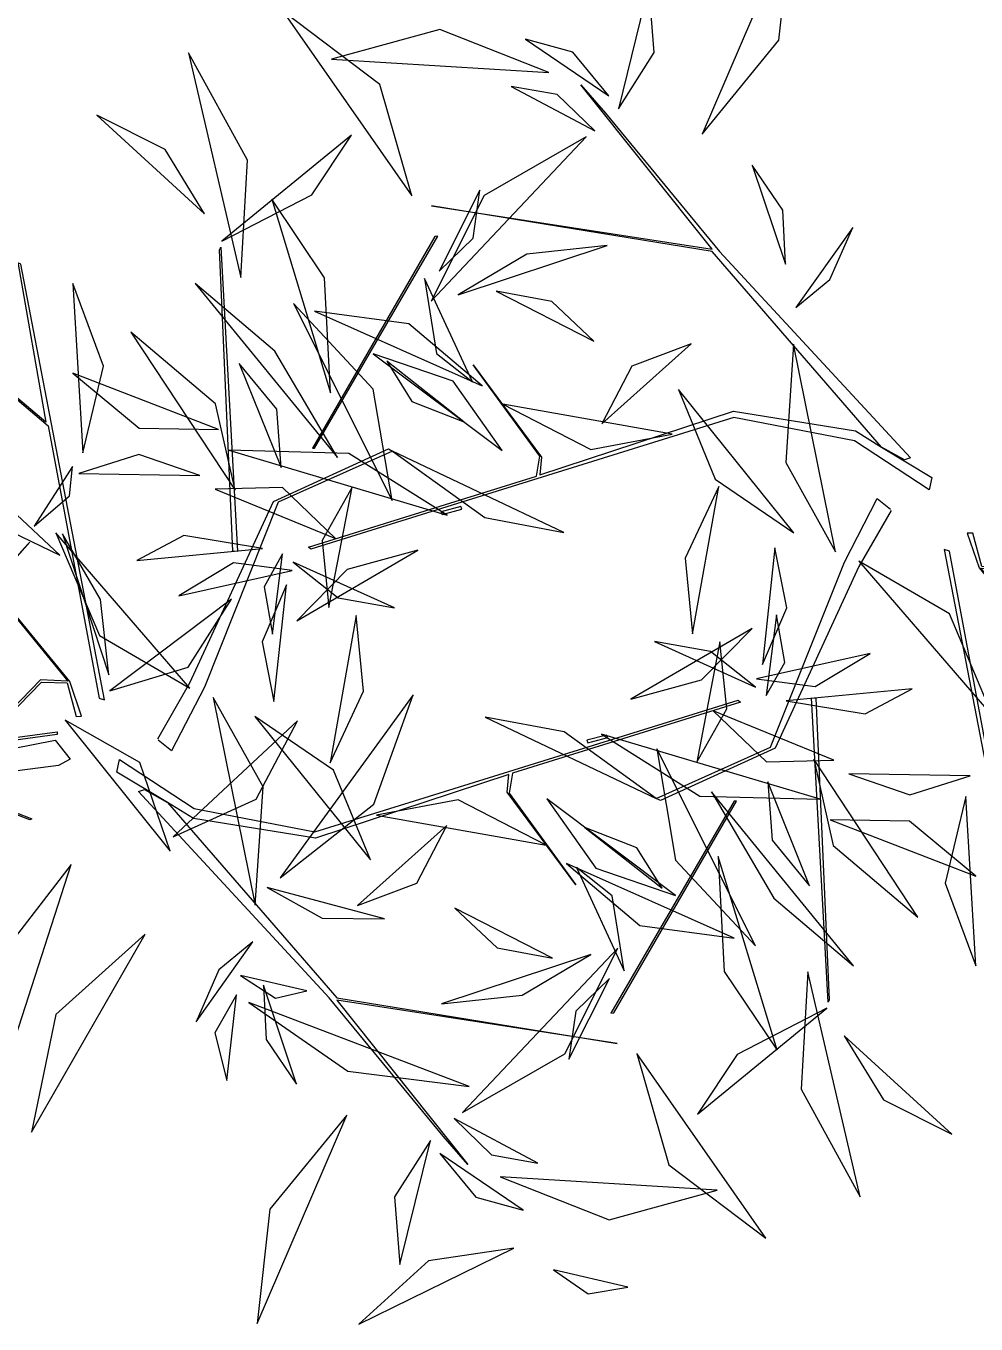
# Model space of a CAD drawing. Header units: centimetres. Extents: x 197412 to 267601, y -375791 to -305433.
# Drawn here: x 210109 to 210920, y -351403 to -350295 of the extents above; entities that cross this region are included whole.
import ezdxf

# ---------------------------------------------------------------- set-up
doc = ezdxf.new("R2010")
doc.units = ezdxf.units.CM
doc.layers.add('3-BAT C-Niveau 0', color=250, linetype='Continuous')

# ---------------------------------------------------------------- blocks, each defined once
blk = doc.blocks.new('Groupe-233-1')
at = {"linetype": 'Continuous', "flags": 128}
for points in [[(12843.81, -47868.53), (12837.44, -47864.36), (12827.15, -47862.36), (12791.05, -47873.58), (12790.85, -47873.41), (12810.3, -47867.37), (12810.58, -47865.66), (12804.89, -47857.85), (12810.74, -47865.75), (12810.59, -47867.26), (12827.11, -47861.82), (12837.51, -47863.49), (12839.73, -47864.88), (12825.29, -47848.18), (12801.35, -47844.29), (12825.29, -47847.98), (12814.09, -47833.96), (12816.2, -47836.38), (12825.93, -47848.18), (12842.21, -47865.79), (12841.7, -47865.98), (12839.73, -47864.88), (12844.03, -47867.47)], [(12791.19, -47864.97), (12791.38, -47864.98), (12801.9, -47846.89), (12801.64, -47846.92)], [(12783.25, -47848.04), (12783.37, -47847.81), (12784.79, -47873.79), (12784.4, -47873.77)], [(12847.05, -47872.22), (12848.06, -47875.18), (12857.22, -47886.35), (12857.19, -47886.17), (12848.23, -47875.22), (12850.55, -47875.32), (12862.82, -47862.66), (12862.87, -47862.39), (12850.47, -47875.14), (12848.29, -47875.08), (12847.52, -47872.22)], [(12767.07, -47873), (12750.53, -47891.7), (12769.42, -47889.18), (12769.41, -47889.42), (12754.18, -47891.48), (12767.25, -47896.61), (12767.09, -47896.7), (12753.75, -47891.54), (12724.08, -47897.37), (12722.81, -47895.76), (12723.78, -47895.21), (12750.24, -47891.81), (12766.88, -47873.18)], [(12771.5, -47887.85), (12770.49, -47884.89), (12761.33, -47873.73), (12761.36, -47873.9), (12770.32, -47884.86), (12768, -47884.75), (12755.73, -47897.41), (12755.68, -47897.68), (12768.08, -47884.93), (12770.26, -47884.99), (12771.02, -47887.86)], [(12774.74, -47891.55), (12781.11, -47895.71), (12791.4, -47897.71), (12827.5, -47886.49), (12827.7, -47886.66), (12808.25, -47892.71), (12807.97, -47894.41), (12813.66, -47902.23), (12807.81, -47894.32), (12807.96, -47892.82), (12791.44, -47898.25), (12781.04, -47896.58), (12778.82, -47895.2), (12793.26, -47911.89), (12817.2, -47915.78), (12793.26, -47912.09), (12804.46, -47926.11), (12802.35, -47923.69), (12792.62, -47911.89), (12776.34, -47894.28), (12776.85, -47894.09), (12778.82, -47895.2), (12774.51, -47892.61)], [(12835.29, -47912.04), (12835.18, -47912.26), (12833.76, -47886.28), (12834.14, -47886.3)], [(12726.26, -47914.26), (12742.8, -47895.57), (12723.9, -47898.08), (12723.92, -47897.84), (12739.15, -47895.78), (12726.08, -47890.66), (12726.24, -47890.57), (12739.57, -47895.72), (12769.25, -47889.89), (12770.51, -47891.5), (12769.54, -47892.05), (12743.09, -47895.46), (12726.45, -47914.09)], [(12827.36, -47895.1), (12827.17, -47895.1), (12816.65, -47913.19), (12816.91, -47913.15)]]:
    blk.add_lwpolyline(points, close=True, dxfattribs=at)
for points in [[(12766.08, -47849.27), (12768.44, -47862.75), (12757.62, -47853.62), (12757.67, -47853.76), (12768.65, -47863.06), (12773, -47886.32), (12773.45, -47886.45), (12766.3, -47849.28), (12766.06, -47849.16), (12766.08, -47849.23)], [(12777.99, -47889.79), (12780.73, -47884.99), (12787.88, -47869.52), (12797.67, -47865.04), (12798.02, -47865.22), (12788.27, -47869.58), (12781.97, -47885.36), (12779.16, -47890.8), (12778.04, -47889.89)], [(12840.56, -47870.29), (12837.82, -47875.08), (12830.67, -47890.56), (12820.88, -47895.03), (12820.53, -47894.86), (12830.28, -47890.49), (12836.58, -47874.71), (12839.38, -47869.27), (12840.51, -47870.19)], [(12852.47, -47910.81), (12850.11, -47897.33), (12860.93, -47906.45), (12860.88, -47906.31), (12849.9, -47897.02), (12845.55, -47873.75), (12845.1, -47873.63), (12852.25, -47910.8), (12852.49, -47910.91), (12852.47, -47910.84)]]:
    blk.add_lwpolyline(points, dxfattribs=at)
at = {"linetype": 'Continuous'}
for points in [[(12824.43, -47838.18, -223.66), (12830.99, -47830.16, -222.36), (12832.06, -47820.42, -219.58), (12832.06, -47820.42, -219.58), (12824.43, -47838.18, -223.66)], [(12817.3, -47836.01, -232.48), (12820.36, -47831.21, -232.45), (12819.89, -47825.44, -231.83), (12819.89, -47825.44, -231.83), (12817.3, -47836.01, -232.48)], [(12799.67, -47843.45, -215.07), (12796.94, -47833.93, -213.8), (12788.67, -47827.68, -214.42), (12788.67, -47827.68, -214.42), (12799.67, -47843.45, -215.07)], [(12811.35, -47832.92, -228.35), (12802.05, -47829.25, -229.1), (12792.83, -47831.78, -232.12), (12792.83, -47831.78, -232.12), (12811.35, -47832.92, -228.35)], [(12816.48, -47834.92, -232.75), (12813.42, -47831.17, -233.5), (12809.37, -47830.08, -235.42), (12809.37, -47830.08, -235.42), (12816.48, -47834.92, -232.75)], [(12785.09, -47850.4, -223.19), (12785.65, -47840.4, -225.59), (12780.63, -47831.23, -225.79), (12780.63, -47831.23, -225.79), (12785.09, -47850.4, -223.19)], [(12785.09, -47850.4, -223.19), (12785.65, -47840.4, -225.59), (12780.63, -47831.23, -225.79), (12780.63, -47831.23, -225.79), (12785.09, -47850.4, -223.19)], [(12815.27, -47837.88, -229.3), (12812.08, -47834.79, -228.25), (12808.14, -47834.1, -226.49), (12808.14, -47834.1, -226.49), (12815.27, -47837.88, -229.3)], [(12781.98, -47844.97, -215.73), (12778.63, -47839.49, -216.78), (12772.8, -47836.56, -215.22), (12772.8, -47836.56, -215.22), (12781.98, -47844.97, -215.73)], [(12781.98, -47844.97, -215.73), (12778.63, -47839.49, -216.78), (12772.8, -47836.56, -215.22), (12772.8, -47836.56, -215.22), (12781.98, -47844.97, -215.73)], [(12783.46, -47847.31, -214.21), (12791.13, -47843.35, -211.43), (12794.52, -47838.27, -206.15), (12794.52, -47838.27, -206.15), (12783.46, -47847.31, -214.21)], [(12814.55, -47838.42, -228.97), (12805.83, -47843.42, -227.8), (12801.31, -47852.43, -227.09), (12801.31, -47852.43, -227.09), (12814.55, -47838.42, -228.97)], [(12831.54, -47849.28, -172.05), (12831.32, -47844.65, -171.7), (12828.71, -47840.81, -172.02), (12828.71, -47840.81, -172.02), (12831.54, -47849.28, -172.05)], [(12831.54, -47849.28, -172.05), (12831.32, -47844.65, -171.7), (12828.71, -47840.81, -172.02), (12828.71, -47840.81, -172.02), (12831.54, -47849.28, -172.05)], [(12802, -47849.86, -211.6), (12804.89, -47847.05, -211.07), (12805.47, -47842.95, -211.1), (12805.47, -47842.95, -211.1), (12802, -47849.86, -211.6)], [(12792.73, -47860.26, -221.24), (12792.22, -47850.45, -218.96), (12787.72, -47843.73, -214.31), (12787.72, -47843.73, -214.31), (12792.73, -47860.26, -221.24)], [(12832.43, -47852.98, -171.59), (12835.33, -47850.59, -169.03), (12837.29, -47846.14, -167.96), (12837.29, -47846.14, -167.96), (12832.43, -47852.98, -171.59)], [(12816.33, -47847.69, -196.26), (12809.47, -47848.42, -195.05), (12803.62, -47851.9, -196.39), (12803.62, -47851.9, -196.39), (12816.33, -47847.69, -196.26)], [(12800.76, -47850.5, -202.5), (12801.79, -47856.89, -200.11), (12804.84, -47859.32, -195.35), (12804.84, -47859.32, -195.35), (12800.76, -47850.5, -202.5)], [(12771.6, -47865.38, -200.41), (12773.38, -47857.99, -200.32), (12770.75, -47850.93, -200.54), (12770.75, -47850.93, -200.54), (12771.6, -47865.38, -200.41)], [(12793.32, -47865.78, -210.1), (12787.99, -47856.69, -209.96), (12781.19, -47850.91, -205.95), (12781.19, -47850.91, -205.95), (12793.32, -47865.78, -210.1)], [(12815.21, -47855.83, -195.33), (12811.61, -47852.45, -195.1), (12806.88, -47851.57, -194.26), (12806.88, -47851.57, -194.26), (12815.21, -47855.83, -195.33)], [(12797.99, -47869.44, -194.97), (12796.37, -47859.94, -192.57), (12789.57, -47852.63, -191.31), (12789.57, -47852.63, -191.31), (12797.99, -47869.44, -194.97)], [(12805.68, -47859.65, -201.48), (12799.42, -47854.36, -202.35), (12791.38, -47853.29, -201.76), (12791.38, -47853.29, -201.76), (12805.68, -47859.65, -201.48)], [(12784.59, -47868.57, -233.25), (12782.92, -47861.2, -238.65), (12775.7, -47855.08, -241.93), (12775.7, -47855.08, -241.93), (12784.59, -47868.57, -233.25)], [(12823.51, -47856.07, -184.69), (12818.45, -47857.99, -183.17), (12815.89, -47862.9, -181.63), (12815.89, -47862.9, -181.63), (12823.51, -47856.07, -184.69)], [(12832.24, -47856.11, -176.08), (12831.57, -47866.19, -174.79), (12835.83, -47873.83, -170.69), (12835.83, -47873.83, -170.69), (12832.24, -47856.11, -176.08)], [(12807.37, -47865.18, -207.16), (12803.19, -47859.26, -205.48), (12796.37, -47856.91, -203.83), (12796.37, -47856.91, -203.83), (12807.37, -47865.18, -207.16)], [(12807.37, -47865.18, -207.16), (12803.19, -47859.26, -205.48), (12796.37, -47856.91, -203.83), (12796.37, -47856.91, -203.83), (12807.37, -47865.18, -207.16)], [(12788.52, -47866.61, -207.72), (12788.14, -47861.65, -206.62), (12784.94, -47857.74, -205.86), (12784.94, -47857.74, -205.86), (12788.52, -47866.61, -207.72)], [(12797.53, -47857.54, -218.46), (12799.68, -47861, -216.39), (12804.12, -47862.73, -215.43), (12804.12, -47862.73, -215.43), (12797.53, -47857.54, -218.46)], [(12770.76, -47858.57, -189.87), (12776.42, -47863.26, -186.93), (12783.19, -47863.38, -183.27), (12783.19, -47863.38, -183.27), (12770.76, -47858.57, -189.87)], [(12822.41, -47859.97, -205.3), (12825.56, -47867.61, -204.92), (12832.27, -47872.21, -203.9), (12832.27, -47872.21, -203.9), (12822.41, -47859.97, -205.3)], [(12807.43, -47861.23, -188.89), (12814.93, -47865.09, -185.79), (12821.89, -47863.79, -181.22), (12821.89, -47863.79, -181.22), (12807.43, -47861.23, -188.89)], [(12781.59, -47867.31, -229.03), (12776.39, -47865.52, -227.48), (12771.25, -47867.13, -225.66), (12771.25, -47867.13, -225.66), (12781.59, -47867.31, -229.03)], [(12802.7, -47870.69, -206.43), (12794.3, -47865.42, -204.4), (12784.05, -47865.15, -204.36), (12784.05, -47865.15, -204.36), (12802.7, -47870.69, -206.43)], [(12802.7, -47870.69, -206.43), (12794.3, -47865.42, -204.4), (12784.05, -47865.15, -204.36), (12784.05, -47865.15, -204.36), (12802.7, -47870.69, -206.43)], [(12798.02, -47865.22, -197.23), (12805.89, -47870.89, -194.28), (12812.63, -47872.16, -188.42), (12812.63, -47872.16, -188.42), (12798.02, -47865.22, -197.23)], [(12767.44, -47871.62, -177.75), (12770.47, -47869.03, -175.38), (12770.73, -47866.55, -172.12), (12770.73, -47866.55, -172.12), (12767.44, -47871.62, -177.75)], [(12793.16, -47872.69, -194.21), (12788.63, -47868.32, -192.81), (12782.88, -47868.46, -190.06), (12782.88, -47868.46, -190.06), (12793.16, -47872.69, -194.21)], [(12793.16, -47872.69, -194.21), (12788.63, -47868.32, -192.81), (12782.88, -47868.46, -190.06), (12782.88, -47868.46, -190.06), (12793.16, -47872.69, -194.21)], [(12794.57, -47868.3, -199.77), (12792.01, -47872.86, -197.57), (12792.59, -47878.57, -196.35), (12792.59, -47878.57, -196.35), (12794.57, -47868.3, -199.77)], [(12825.85, -47868.25, -185.42), (12822.99, -47874.35, -185.31), (12823.63, -47880.82, -184.01), (12823.63, -47880.82, -184.01), (12825.85, -47868.25, -185.42)], [(12769.64, -47874.11, -207.06), (12765.52, -47870.23, -208.24), (12759.82, -47869.37, -209.24), (12759.82, -47869.37, -209.24), (12769.64, -47874.11, -207.06)], [(12803.95, -47870.18, -203.84), (12803.85, -47869.95, -203.87), (12802.17, -47870.4, -202.04), (12802.26, -47870.62, -202.02), (12803.95, -47870.18, -203.84)], [(12769.31, -47872.2, -178.9), (12773.02, -47880.97, -176.01), (12780.74, -47885.45, -172.29), (12780.74, -47885.45, -172.29), (12769.31, -47872.2, -178.9)], [(12769.31, -47872.2, -178.9), (12773.02, -47880.97, -176.01), (12780.74, -47885.45, -172.29), (12780.74, -47885.45, -172.29), (12769.31, -47872.2, -178.9)], [(12773.83, -47884.32, -200.44), (12773.12, -47877.9, -199.26), (12769.88, -47872.29, -200.49), (12769.88, -47872.29, -200.49), (12773.83, -47884.32, -200.44)], [(12786.94, -47873.53, -198.87), (12780.21, -47872.43, -195.41), (12776.2, -47874.57, -190.33), (12776.2, -47874.57, -190.33), (12786.94, -47873.53, -198.87)], [(12800.19, -47873.68, -199.98), (12794.16, -47875.34, -200.36), (12789.85, -47879.72, -199.46), (12789.85, -47879.72, -199.46), (12800.19, -47873.68, -199.98)], [(12829.58, -47883.43, -183.47), (12831.66, -47878.59, -183.7), (12830.64, -47873.47, -184.07), (12830.64, -47873.47, -184.07), (12829.58, -47883.43, -183.47)], [(12829.58, -47883.43, -183.47), (12831.66, -47878.59, -183.7), (12830.64, -47873.47, -184.07), (12830.64, -47873.47, -184.07), (12829.58, -47883.43, -183.47)], [(12789.46, -47875.4, -183.73), (12784.46, -47874.76, -181.29), (12779.78, -47877.58, -179.52), (12779.78, -47877.58, -179.52), (12789.46, -47875.4, -183.73)], [(12788.65, -47874, -202.35), (12787.07, -47876.81, -200.21), (12787.78, -47880.86, -199.09), (12787.78, -47880.86, -199.09), (12788.65, -47874, -202.35)], [(12789.55, -47874.7, -202.12), (12793.39, -47877.74, -201.54), (12798.18, -47878.6, -202.14), (12798.18, -47878.6, -202.14), (12789.55, -47874.7, -202.12)], [(12849.24, -47887.87, -178.9), (12845.53, -47879.1, -176.01), (12837.81, -47874.63, -172.29), (12837.81, -47874.63, -172.29), (12849.24, -47887.87, -178.9)], [(12849.24, -47887.87, -178.9), (12845.53, -47879.1, -176.01), (12837.81, -47874.63, -172.29), (12837.81, -47874.63, -172.29), (12849.24, -47887.87, -178.9)], [(12788.97, -47876.65, -183.47), (12786.89, -47881.49, -183.7), (12787.91, -47886.6, -184.07), (12787.91, -47886.6, -184.07), (12788.97, -47876.65, -183.47)], [(12788.97, -47876.65, -183.47), (12786.89, -47881.49, -183.7), (12787.91, -47886.6, -184.07), (12787.91, -47886.6, -184.07), (12788.97, -47876.65, -183.47)], [(12773.9, -47885.67, -200.73), (12780.59, -47883.65, -197.34), (12784.3, -47877.87, -193.77), (12784.3, -47877.87, -193.77), (12773.9, -47885.67, -200.73)], [(12773.9, -47885.67, -200.73), (12780.59, -47883.65, -197.34), (12784.3, -47877.87, -193.77), (12784.3, -47877.87, -193.77), (12773.9, -47885.67, -200.73)], [(12792.7, -47891.82, -185.42), (12795.56, -47885.72, -185.31), (12794.92, -47879.25, -184.01), (12794.92, -47879.25, -184.01), (12792.7, -47891.82, -185.42)], [(12829.9, -47886.07, -202.35), (12831.48, -47883.26, -200.21), (12830.77, -47879.21, -199.09), (12830.77, -47879.21, -199.09), (12829.9, -47886.07, -202.35)], [(12818.35, -47886.4, -199.98), (12824.39, -47884.73, -200.36), (12828.7, -47880.35, -199.46), (12828.7, -47880.35, -199.46), (12818.35, -47886.4, -199.98)], [(12828.99, -47885.37, -202.12), (12825.16, -47882.33, -201.54), (12820.37, -47881.47, -202.14), (12820.37, -47881.47, -202.14), (12828.99, -47885.37, -202.12)], [(12823.98, -47891.78, -199.77), (12826.54, -47887.21, -197.57), (12825.96, -47881.5, -196.35), (12825.96, -47881.5, -196.35), (12823.98, -47891.78, -199.77)], [(12829.09, -47884.67, -183.73), (12834.08, -47885.32, -181.29), (12838.77, -47882.49, -179.52), (12838.77, -47882.49, -179.52), (12829.09, -47884.67, -183.73)], [(12788.43, -47901.64, -204.31), (12796.42, -47895.34, -204.16), (12799.78, -47886.01, -202.67), (12799.78, -47886.01, -202.67), (12788.43, -47901.64, -204.31)], [(12831.61, -47886.54, -198.87), (12838.34, -47887.64, -195.41), (12842.35, -47885.5, -190.33), (12842.35, -47885.5, -190.33), (12831.61, -47886.54, -198.87)], [(12786.31, -47903.96, -176.08), (12786.98, -47893.88, -174.79), (12782.72, -47886.25, -170.69), (12782.72, -47886.25, -170.69), (12786.31, -47903.96, -176.08)], [(12779.06, -47899.36, -210.57), (12776.47, -47891.79, -206.9), (12770.1, -47888.19, -202.54), (12770.1, -47888.19, -202.54), (12779.06, -47899.36, -210.57)], [(12779.31, -47898.13, -217.22), (12786.39, -47894.94, -219.34), (12789.92, -47888.23, -221.55), (12789.92, -47888.23, -221.55), (12779.31, -47898.13, -217.22)], [(12796.14, -47900.1, -205.3), (12792.99, -47892.46, -204.92), (12786.28, -47887.87, -203.9), (12786.28, -47887.87, -203.9), (12796.14, -47900.1, -205.3)], [(12820.53, -47894.86, -197.23), (12812.66, -47889.19, -194.28), (12805.92, -47887.92, -188.42), (12805.92, -47887.92, -188.42), (12820.53, -47894.86, -197.23)], [(12825.39, -47887.38, -194.21), (12829.92, -47891.75, -192.81), (12835.67, -47891.61, -190.06), (12835.67, -47891.61, -190.06), (12825.39, -47887.38, -194.21)], [(12825.39, -47887.38, -194.21), (12829.92, -47891.75, -192.81), (12835.67, -47891.61, -190.06), (12835.67, -47891.61, -190.06), (12825.39, -47887.38, -194.21)], [(12814.6, -47889.89, -203.84), (12814.7, -47890.12, -203.87), (12816.38, -47889.67, -202.04), (12816.28, -47889.46, -202.02), (12814.6, -47889.89, -203.84)], [(12815.84, -47889.38, -206.43), (12824.25, -47894.66, -204.4), (12834.5, -47894.92, -204.36), (12834.5, -47894.92, -204.36), (12815.84, -47889.38, -206.43)], [(12815.84, -47889.38, -206.43), (12824.25, -47894.66, -204.4), (12834.5, -47894.92, -204.36), (12834.5, -47894.92, -204.36), (12815.84, -47889.38, -206.43)], [(12820.56, -47890.63, -194.97), (12822.18, -47900.14, -192.57), (12828.98, -47907.44, -191.31), (12828.98, -47907.44, -191.31), (12820.56, -47890.63, -194.97)], [(12833.96, -47891.5, -233.25), (12835.63, -47898.87, -238.65), (12842.85, -47904.99, -241.93), (12842.85, -47904.99, -241.93), (12833.96, -47891.5, -233.25)], [(12836.96, -47892.77, -229.03), (12842.16, -47894.56, -227.48), (12847.3, -47892.94, -225.66), (12847.3, -47892.94, -225.66), (12836.96, -47892.77, -229.03)], [(12830.03, -47893.46, -207.72), (12830.41, -47898.43, -206.62), (12833.61, -47902.33, -205.86), (12833.61, -47902.33, -205.86), (12830.03, -47893.46, -207.72)], [(12811.12, -47898.85, -188.89), (12803.62, -47894.98, -185.79), (12796.66, -47896.28, -181.22), (12796.66, -47896.28, -181.22), (12811.12, -47898.85, -188.89)], [(12811.18, -47894.89, -207.16), (12815.36, -47900.81, -205.48), (12822.18, -47903.16, -203.83), (12822.18, -47903.16, -203.83), (12811.18, -47894.89, -207.16)], [(12811.18, -47894.89, -207.16), (12815.36, -47900.81, -205.48), (12822.18, -47903.16, -203.83), (12822.18, -47903.16, -203.83), (12811.18, -47894.89, -207.16)], [(12825.23, -47894.3, -210.1), (12830.56, -47903.38, -209.96), (12837.36, -47909.16, -205.95), (12837.36, -47909.16, -205.95), (12825.23, -47894.3, -210.1)], [(12846.95, -47894.69, -200.41), (12845.17, -47902.08, -200.32), (12847.8, -47909.15, -200.54), (12847.8, -47909.15, -200.54), (12846.95, -47894.69, -200.41)], [(12795.03, -47904, -184.69), (12800.1, -47902.09, -183.17), (12802.66, -47897.17, -181.63), (12802.66, -47897.17, -181.63), (12795.03, -47904, -184.69)], [(12847.79, -47901.51, -189.87), (12842.13, -47896.81, -186.93), (12835.36, -47896.69, -183.27), (12835.36, -47896.69, -183.27), (12847.79, -47901.51, -189.87)], [(12821.02, -47902.53, -218.46), (12818.87, -47899.07, -216.39), (12814.43, -47897.34, -215.43), (12814.43, -47897.34, -215.43), (12821.02, -47902.53, -218.46)], [(12770.61, -47900.51, -220.85), (12764.46, -47908.43, -221.31), (12764.74, -47918.68, -222.56), (12764.74, -47918.68, -222.56), (12770.61, -47900.51, -220.85)], [(12812.87, -47900.42, -201.48), (12819.12, -47905.71, -202.35), (12827.17, -47906.78, -201.76), (12827.17, -47906.78, -201.76), (12812.87, -47900.42, -201.48)], [(12825.82, -47899.82, -221.24), (12826.32, -47909.62, -218.96), (12830.83, -47916.35, -214.31), (12830.83, -47916.35, -214.31), (12825.82, -47899.82, -221.24)], [(12817.79, -47909.58, -202.5), (12816.76, -47903.18, -200.11), (12813.71, -47900.75, -195.35), (12813.71, -47900.75, -195.35), (12817.79, -47909.58, -202.5)], [(12787.34, -47902.45, -204.62), (12792.03, -47905.07, -205.07), (12797.34, -47905.14, -204.23), (12797.34, -47905.14, -204.23), (12787.34, -47902.45, -204.62)], [(12803.33, -47904.24, -195.33), (12806.94, -47907.62, -195.1), (12811.66, -47908.5, -194.26), (12811.66, -47908.5, -194.26), (12803.33, -47904.24, -195.33)], [(12776.91, -47906.44, -220.09), (12769.31, -47913.31, -220.53), (12767.21, -47923.33, -219.34), (12767.21, -47923.33, -219.34), (12776.91, -47906.44, -220.09)], [(12786.12, -47907.09, -171.59), (12783.21, -47909.48, -169.03), (12781.26, -47913.94, -167.96), (12781.26, -47913.94, -167.96), (12786.12, -47907.09, -171.59)], [(12802.21, -47912.38, -196.26), (12809.08, -47911.66, -195.05), (12814.93, -47908.18, -196.39), (12814.93, -47908.18, -196.39), (12802.21, -47912.38, -196.26)], [(12804, -47921.65, -228.97), (12812.72, -47916.65, -227.8), (12817.24, -47907.64, -227.09), (12817.24, -47907.64, -227.09), (12804, -47921.65, -228.97)], [(12785.04, -47909.98, -212.09), (12788.03, -47911.9, -209.87), (12790.72, -47911.27, -207.1), (12790.72, -47911.27, -207.1), (12785.04, -47909.98, -212.09)], [(12785.04, -47909.98, -212.09), (12788.03, -47911.9, -209.87), (12790.72, -47911.27, -207.1), (12790.72, -47911.27, -207.1), (12785.04, -47909.98, -212.09)], [(12816.54, -47910.22, -211.6), (12813.66, -47913.02, -211.07), (12813.07, -47917.12, -211.1), (12813.07, -47917.12, -211.1), (12816.54, -47910.22, -211.6)], [(12833.46, -47909.67, -223.19), (12832.9, -47919.68, -225.59), (12837.92, -47928.85, -225.79), (12837.92, -47928.85, -225.79), (12833.46, -47909.67, -223.19)], [(12833.46, -47909.67, -223.19), (12832.9, -47919.68, -225.59), (12837.92, -47928.85, -225.79), (12837.92, -47928.85, -225.79), (12833.46, -47909.67, -223.19)], [(12784.7, -47911.63, -213.12), (12782.86, -47914.87, -210.71), (12783.9, -47918.93, -208.62), (12783.9, -47918.93, -208.62), (12784.7, -47911.63, -213.12)], [(12784.7, -47911.63, -213.12), (12782.86, -47914.87, -210.71), (12783.9, -47918.93, -208.62), (12783.9, -47918.93, -208.62), (12784.7, -47911.63, -213.12)], [(12787.01, -47910.79, -172.05), (12787.23, -47915.43, -171.7), (12789.84, -47919.26, -172.02), (12789.84, -47919.26, -172.02), (12787.01, -47910.79, -172.05)], [(12787.01, -47910.79, -172.05), (12787.23, -47915.43, -171.7), (12789.84, -47919.26, -172.02), (12789.84, -47919.26, -172.02), (12787.01, -47910.79, -172.05)], [(12785.76, -47912.28, -212.64), (12794.21, -47918.13, -211.07), (12804.55, -47919.44, -212.06), (12804.55, -47919.44, -212.06), (12785.76, -47912.28, -212.64)], [(12785.76, -47912.28, -212.64), (12794.21, -47918.13, -211.07), (12804.55, -47919.44, -212.06), (12804.55, -47919.44, -212.06), (12785.76, -47912.28, -212.64)], [(12835.09, -47912.76, -214.21), (12827.42, -47916.72, -211.43), (12824.03, -47921.8, -206.15), (12824.03, -47921.8, -206.15), (12835.09, -47912.76, -214.21)], [(12836.57, -47915.11, -215.73), (12839.92, -47920.58, -216.78), (12845.75, -47923.52, -215.22), (12845.75, -47923.52, -215.22), (12836.57, -47915.11, -215.73)], [(12836.57, -47915.11, -215.73), (12839.92, -47920.58, -216.78), (12845.75, -47923.52, -215.22), (12845.75, -47923.52, -215.22), (12836.57, -47915.11, -215.73)], [(12818.88, -47916.63, -215.07), (12821.61, -47926.14, -213.8), (12829.88, -47932.39, -214.42), (12829.88, -47932.39, -214.42), (12818.88, -47916.63, -215.07)], [(12794.12, -47921.89, -223.66), (12787.56, -47929.91, -222.36), (12786.49, -47939.66, -219.58), (12786.49, -47939.66, -219.58), (12794.12, -47921.89, -223.66)], [(12803.28, -47922.19, -229.3), (12806.47, -47925.28, -228.25), (12810.41, -47925.98, -226.49), (12810.41, -47925.98, -226.49), (12803.28, -47922.19, -229.3)], [(12801.25, -47924.06, -232.48), (12798.19, -47928.86, -232.45), (12798.66, -47934.63, -231.83), (12798.66, -47934.63, -231.83), (12801.25, -47924.06, -232.48)], [(12802.07, -47925.16, -232.75), (12805.13, -47928.9, -233.5), (12809.18, -47930, -235.42), (12809.18, -47930, -235.42), (12802.07, -47925.16, -232.75)], [(12807.2, -47927.15, -228.35), (12816.5, -47930.82, -229.1), (12825.72, -47928.29, -232.12), (12825.72, -47928.29, -232.12), (12807.2, -47927.15, -228.35)], [(12808.37, -47933.24, -212.86), (12801.1, -47934.31, -209.91), (12795.14, -47939.72, -208.14), (12795.14, -47939.72, -208.14), (12808.37, -47933.24, -212.86)], [(12808.37, -47933.24, -212.86), (12801.1, -47934.31, -209.91), (12795.14, -47939.72, -208.14), (12795.14, -47939.72, -208.14), (12808.37, -47933.24, -212.86)], [(12811.76, -47935.08, -211.21), (12814.71, -47937.14, -209.03), (12818.1, -47936.56, -206.71), (12818.1, -47936.56, -206.71), (12811.76, -47935.08, -211.21)], [(12811.76, -47935.08, -211.21), (12814.71, -47937.14, -209.03), (12818.1, -47936.56, -206.71), (12818.1, -47936.56, -206.71), (12811.76, -47935.08, -211.21)]]:
    blk.add_polyline3d(points, dxfattribs=at)
blk = doc.blocks.new('Groupe-242-1')
blk.add_blockref('Groupe-233-1', (0, 0))

msp = doc.modelspace()

# ---------------------------------------------------------------- block references
at = {"layer": '3-BAT C-Niveau 0', "xscale": 10, "yscale": 10, "zscale": 10}
msp.add_blockref('Groupe-242-1', (82441.7, 127994.6), dxfattribs=at)

doc.saveas('drawing.dxf')
